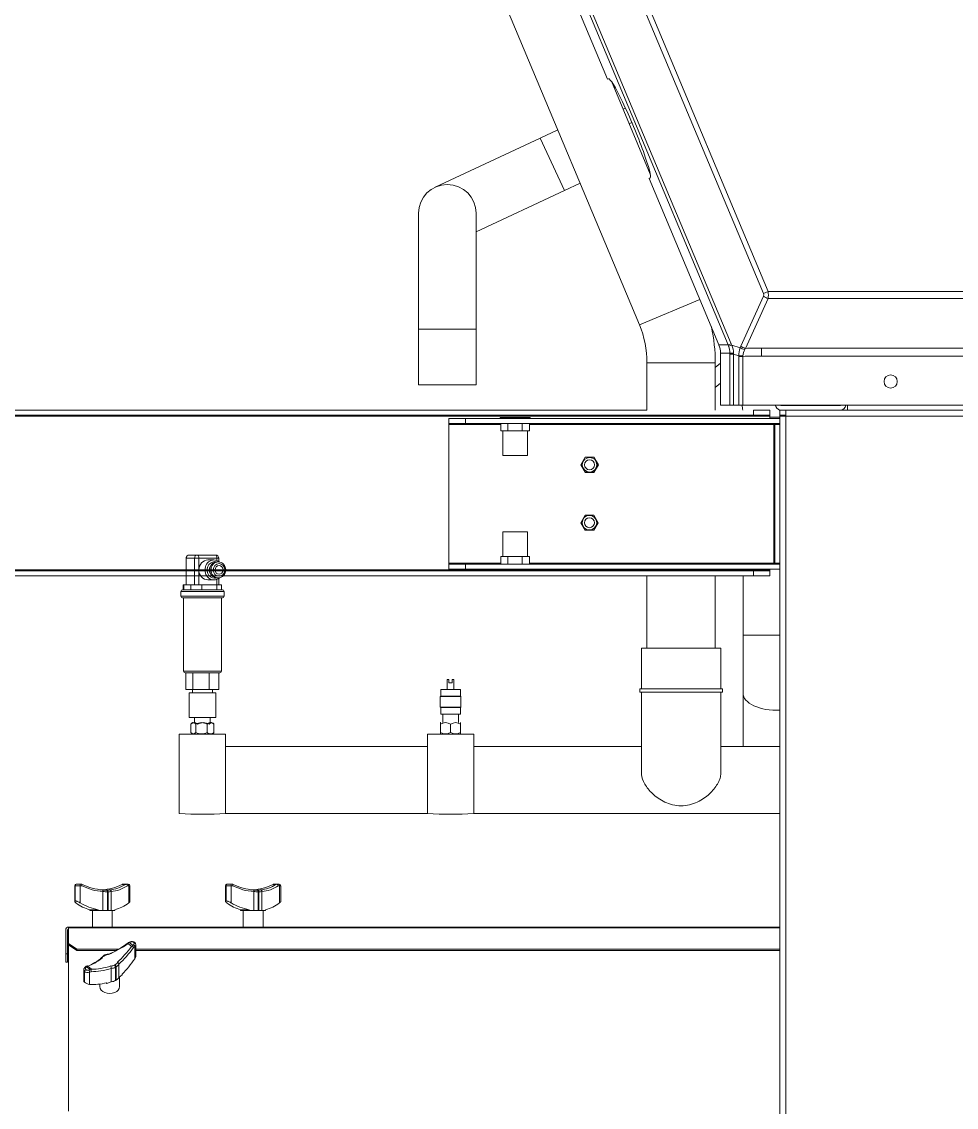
# Model space of a CAD drawing. Header units: millimetres. Extents: x 113490 to 142599, y -20467 to 115.
# Drawn here: x 131893 to 132458, y -7723 to -7068 of the extents above; entities that cross this region are included whole.
import ezdxf

# ---------------------------------------------------------------- set-up
doc = ezdxf.new("R2010")
doc.units = ezdxf.units.MM
doc.layers.add('DV1_0', color=7, linetype='Continuous')

msp = doc.modelspace()

# ---------------------------------------------------------------- linework, layer by layer
at = {"layer": 'DV1_0', "color": 7, "linetype": 'Continuous', "lineweight": 20}
for p, q in [((131894.26, -6242.4), (132321.88, -7262.15)), ((131894.26, -6247.54), (132320.05, -7262.92)), ((131929.4, -6249.35), (132341.37, -7231.81)), ((131932.16, -6248.19), (132344.14, -7230.65)), ((132206.33, -7137.97), (132221.08, -7169.6)), ((132344.14, -7230.65), (132341.37, -7231.81)), ((132632.38, -7230.65), (132344.14, -7230.65)), ((132266.35, -7250.69), (132302.9, -7235.37)), ((132341.38, -7233.5), (132327.65, -7263.58)), ((132344.15, -7234.88), (132330.42, -7264.95)), ((132632.38, -7234.88), (132344.15, -7234.88)), ((132132.81, -7253.37), (132167.71, -7253.37)), ((132320.05, -7262.92), (132314.46, -7262.92)), ((132321.88, -7262.15), (132320.05, -7262.92)), ((132327.27, -7264.58), (132322.23, -7263.09)), ((132646.06, -7264.86), (132340.27, -7264.86)), ((132340.27, -7264.86), (132340.27, -7269.74)), ((132321.02, -7267.82), (132315.44, -7267.82)), ((132321.01, -7268.49), (132321.01, -7299.18)), ((132323.31, -7268.49), (132321.01, -7268.49)), ((132323.31, -7268.49), (132323.31, -7299.18)), ((132326.47, -7269.43), (132323.31, -7268.49)), ((132328.99, -7269.77), (132326.46, -7269.77)), ((132326.46, -7269.77), (132326.46, -7299.18)), ((132328.99, -7269.77), (132328.99, -7299.18)), ((132647.53, -7269.74), (132340.27, -7269.74)), ((132270.97, -7273.65), (132312.23, -7273.65)), ((132345.26, -7305.97), (131440.26, -7305.97)), ((132182.6, -7310.87), (132151.26, -7310.87)), ((132347.66, -7310.87), (132199.92, -7310.87)), ((132345.26, -7306.61), (132351.26, -7306.61)), ((132347.66, -7310.87), (132347.66, -7394.67)), ((132354.86, -7305.97), (132621.66, -7305.97)), ((132354.86, -7305.97), (132354.86, -8175.37)), ((131992.33, -7391.79), (131992.51, -7391.79)), ((131992.51, -7391.79), (131992.51, -7407.73)), ((131997.42, -7391.79), (131992.51, -7391.79)), ((131997.42, -7391.79), (131997.42, -7407.73)), ((132000.06, -7391.79), (131997.42, -7391.79)), ((132000.06, -7391.79), (132000.06, -7398.79)), ((132011.01, -7391.79), (132000.06, -7391.79)), ((132011.01, -7391.79), (132011.01, -7393.12)), ((132012.19, -7391.79), (132011.01, -7391.79)), ((132182.6, -7394.67), (132151.26, -7394.67)), ((132347.66, -7394.67), (132199.92, -7394.67)), ((132345.26, -7398.77), (131717.26, -7398.77)), ((132000.06, -7398.79), (132000.06, -7407.73)), ((132182.26, -7398.77), (132016.29, -7398.77)), ((132345.26, -7398.77), (132200.26, -7398.77)), ((131991.09, -7407.73), (131991.09, -7410.73)), ((131995.18, -7407.73), (131995.18, -7410.73)), ((132001.79, -7407.73), (132001.79, -7410.73)), ((132010.92, -7407.73), (132010.92, -7410.73)), ((132011.01, -7404.46), (132011.01, -7407.73)), ((131989.21, -7411.73), (132015.31, -7411.73)), ((131989.21, -7414.73), (132015.31, -7414.73)), ((132329.01, -7438.28), (132351.26, -7438.28)), ((131990.82, -7459.97), (132013.7, -7459.97)), ((131925.02, -7589.57), (131925.36, -7589.57)), ((131928.4, -7589.57), (131925.36, -7589.57)), ((131928.4, -7589.57), (131928.4, -7599.94)), ((131929.37, -7589.57), (131928.4, -7589.57)), ((131944.77, -7593.21), (131944.77, -7604.57)), ((131945.24, -7604.57), (131945.24, -7593.21)), ((131955.66, -7588.8), (131953.83, -7588.8)), ((131957.67, -7589.57), (131956.92, -7589.57)), ((131957.67, -7599.94), (131957.67, -7589.57)), ((131958.43, -7589.57), (131957.67, -7589.57)), ((132016.2, -7589.57), (132016.55, -7589.57)), ((132019.58, -7589.57), (132016.55, -7589.57)), ((132019.58, -7589.57), (132019.58, -7599.94)), ((132020.55, -7589.57), (132019.58, -7589.57)), ((132035.96, -7593.21), (132035.96, -7604.57)), ((132036.43, -7604.57), (132036.43, -7593.21)), ((132046.84, -7588.8), (132045.02, -7588.8)), ((132048.86, -7589.57), (132048.11, -7589.57)), ((132048.86, -7599.94), (132048.86, -7589.57)), ((132049.62, -7589.57), (132048.86, -7589.57)), ((131921.21, -7616.17), (131921.31, -7616.17)), ((132351.26, -7615.07), (131921.31, -7615.07)), ((131959.39, -7626.29), (131957.31, -7624.45)), ((131958.83, -7623.66), (131958.2, -7623.89)), ((131958.2, -7623.89), (131960.13, -7625.6)), ((131960.13, -7625.6), (131960.59, -7625.22)), ((131961.36, -7626.38), (131960.68, -7626.95)), ((131961.36, -7633.71), (131961.36, -7626.38)), ((131932.29, -7638.57), (131931.83, -7638.95)), ((131934.22, -7640.27), (131932.29, -7638.57)), ((131933.03, -7638.2), (131935.12, -7640.04)), ((131949.75, -7638.8), (131949.75, -7646.83)), ((131950.18, -7646.59), (131950.18, -7638.55)), ((131933.6, -7640.51), (131934.22, -7640.27)), ((131934.99, -7641.5), (131934.06, -7641.84)), ((131934.06, -7641.84), (131934.06, -7649.17))]:
    msp.add_line(p, q, dxfattribs=at)
at = {"layer": 'DV1_0', "color": 7, "linetype": 'Continuous', "lineweight": 15}
for p, q in [((131894.26, -6260.87), (132247.14, -7102.39)), ((131909.3, -6399.23), (132266.35, -7250.69)), ((132247.14, -7102.39), (132247.71, -7102.13)), ((132272.92, -7159.68), (132249.42, -7103.63)), ((132257.99, -7119.84), (132256.48, -7120.47)), ((132217, -7133), (132206.33, -7137.97)), ((132260.16, -7129.25), (132261.85, -7128.54)), ((132206.33, -7137.97), (132142.89, -7167.55)), ((132221.08, -7169.6), (132230.5, -7165.21)), ((132272.26, -7162.29), (132272.82, -7162.02)), ((132272.26, -7162.29), (132314.46, -7262.92)), ((132167.71, -7194.49), (132221.08, -7169.6)), ((132132.81, -7183.37), (132132.81, -7253.37)), ((132167.71, -7253.37), (132167.71, -7183.37)), ((132132.81, -7253.37), (132132.81, -7286.97)), ((132167.71, -7286.97), (132167.71, -7253.37)), ((132315.44, -7299.18), (132315.44, -7267.82)), ((132270.97, -7273.65), (132270.97, -7302.37)), ((132312.23, -7302.37), (132312.23, -7273.65)), ((132315.44, -7273.88), (132312.23, -7276.45)), ((132132.81, -7286.97), (132167.71, -7286.97)), ((132312.23, -7288.64), (132315.44, -7286.07)), ((132270.97, -7302.37), (131450.26, -7302.37)), ((132335.26, -7305.37), (131450.26, -7305.37)), ((132315.44, -7299.18), (132321.01, -7299.18)), ((132321.01, -7299.18), (132323.31, -7299.18)), ((132323.31, -7299.18), (132326.46, -7299.18)), ((132326.46, -7299.18), (132328.99, -7299.18)), ((132647.53, -7299.18), (132328.99, -7299.18)), ((132335.26, -7305.37), (132335.26, -7302.37)), ((132335.26, -7302.37), (132345.26, -7302.37)), ((132345.26, -7305.37), (132335.26, -7305.37)), ((132345.26, -7302.37), (132345.26, -7305.37)), ((132345.26, -7305.97), (132345.26, -7305.37)), ((132348.84, -7300.16), (132348.43, -7299.18)), ((132351.26, -7302.37), (132351.26, -7305.37)), ((132351.26, -7302.37), (132354.86, -7302.37)), ((132351.26, -7305.37), (132351.26, -7305.97)), ((132351.26, -7305.37), (132354.26, -7305.37)), ((132351.26, -7305.37), (132354.86, -7305.37)), ((132387.66, -7299.37), (132352.16, -7299.37)), ((132354.86, -7305.37), (132354.26, -7305.37)), ((132354.26, -7305.37), (132354.26, -7305.97)), ((132354.86, -7305.97), (132354.86, -7302.37)), ((132354.86, -7302.37), (132621.66, -7302.37)), ((132363.21, -7299.18), (132363.21, -7299.37)), ((132368.24, -7299.18), (132368.24, -7299.37)), ((132378.29, -7299.18), (132378.29, -7299.37)), ((132383.31, -7299.18), (132383.31, -7299.37)), ((132392.26, -7299.18), (132392.26, -7302.37)), ((132151.26, -7310.27), (132151.26, -7307.27)), ((132151.26, -7307.27), (132161.26, -7307.27)), ((132151.26, -7310.87), (132151.26, -7310.27)), ((132161.26, -7310.27), (132151.26, -7310.27)), ((132151.26, -7394.67), (132151.26, -7310.87)), ((132351.26, -7307.27), (132161.26, -7307.27)), ((132161.26, -7307.27), (132161.26, -7310.27)), ((132351.26, -7310.27), (132161.26, -7310.27)), ((132182.26, -7307.27), (132182.26, -7306.77)), ((132182.26, -7306.77), (132186.76, -7306.77)), ((132182.6, -7310.27), (132182.6, -7314.77)), ((132186.76, -7307.27), (132186.76, -7306.77)), ((132186.76, -7306.77), (132195.76, -7306.77)), ((132186.93, -7310.27), (132186.93, -7314.77)), ((132195.59, -7310.27), (132195.59, -7314.77)), ((132195.76, -7307.27), (132195.76, -7306.77)), ((132195.76, -7306.77), (132200.26, -7306.77)), ((132199.92, -7310.27), (132199.92, -7314.77)), ((132200.26, -7307.27), (132200.26, -7306.77)), ((132345.26, -7307.27), (132345.26, -7305.97)), ((132347.66, -7310.27), (132347.66, -7310.87)), ((132348.26, -7310.87), (132347.66, -7310.87)), ((132348.26, -7310.87), (132348.26, -7394.67)), ((132351.26, -7310.87), (132348.26, -7310.87)), ((132351.26, -7305.97), (132354.86, -7305.97)), ((132351.26, -7305.97), (132351.26, -8175.37)), ((132182.6, -7314.77), (132184.77, -7314.77)), ((132183.76, -7314.77), (132183.76, -7329.77)), ((132184.77, -7314.77), (132186.93, -7314.77)), ((132186.93, -7314.77), (132191.26, -7314.77)), ((132191.26, -7314.77), (132195.59, -7314.77)), ((132195.59, -7314.77), (132197.76, -7314.77)), ((132197.76, -7314.77), (132199.92, -7314.77)), ((132198.76, -7329.77), (132198.76, -7314.77)), ((132183.76, -7329.77), (132198.76, -7329.77)), ((132233.61, -7330.68), (132230.96, -7335.27)), ((132231.07, -7335.27), (132233.66, -7330.77)), ((132238.91, -7330.68), (132233.61, -7330.68)), ((132233.66, -7330.77), (132238.86, -7330.77)), ((132238.86, -7330.77), (132241.46, -7335.27)), ((132241.56, -7335.27), (132238.91, -7330.68)), ((132230.96, -7335.27), (132233.61, -7339.86)), ((132233.66, -7339.77), (132231.07, -7335.27)), ((132241.46, -7335.27), (132238.86, -7339.77)), ((132238.91, -7339.86), (132241.56, -7335.27)), ((132233.61, -7339.86), (132238.91, -7339.86)), ((132238.86, -7339.77), (132233.66, -7339.77)), ((132233.55, -7365.68), (132230.9, -7370.27)), ((132230.9, -7370.27), (132233.55, -7374.86)), ((132231, -7370.27), (132233.6, -7365.77)), ((132233.6, -7374.77), (132231, -7370.27)), ((132238.85, -7365.68), (132233.55, -7365.68)), ((132233.6, -7365.77), (132238.79, -7365.77)), ((132238.79, -7365.77), (132241.39, -7370.27)), ((132241.39, -7370.27), (132238.79, -7374.77)), ((132241.5, -7370.27), (132238.85, -7365.68)), ((132238.85, -7374.86), (132241.5, -7370.27)), ((132198.76, -7375.77), (132183.76, -7375.77)), ((132183.76, -7375.77), (132183.76, -7390.77)), ((132198.76, -7390.77), (132198.76, -7375.77)), ((132233.55, -7374.86), (132238.85, -7374.86)), ((132238.79, -7374.77), (132233.6, -7374.77)), ((131994.33, -7389.79), (131999.24, -7389.79)), ((131999.24, -7389.79), (132010.19, -7389.79)), ((131992.33, -7391.79), (131992.33, -7407.73)), ((132009.22, -7392.79), (132005.54, -7392.79)), ((132011.88, -7393.96), (132011.06, -7393.96)), ((132012.19, -7393.76), (132012.19, -7391.79)), ((132151.26, -7395.27), (132151.26, -7394.67)), ((132151.26, -7398.27), (132151.26, -7395.27)), ((132151.26, -7395.27), (132161.26, -7395.27)), ((132351.26, -7395.27), (132161.26, -7395.27)), ((132161.26, -7395.27), (132161.26, -7398.27)), ((132184.76, -7390.77), (132182.6, -7390.77)), ((132182.6, -7395.27), (132182.6, -7390.77)), ((132186.93, -7390.77), (132184.76, -7390.77)), ((132186.93, -7395.27), (132186.93, -7390.77)), ((132191.26, -7390.77), (132186.93, -7390.77)), ((132195.59, -7390.77), (132191.26, -7390.77)), ((132197.76, -7390.77), (132195.59, -7390.77)), ((132195.59, -7395.27), (132195.59, -7390.77)), ((132199.92, -7390.77), (132197.76, -7390.77)), ((132199.92, -7395.27), (132199.92, -7390.77)), ((132347.66, -7394.67), (132347.66, -7395.27)), ((132348.26, -7394.67), (132347.66, -7394.67)), ((132351.26, -7394.67), (132348.26, -7394.67)), ((132345.26, -7399.37), (131717.26, -7399.37)), ((132345.26, -7402.37), (131717.26, -7402.37)), ((132011.06, -7403.63), (132011.88, -7403.63)), ((132012.19, -7407.73), (132012.19, -7403.83)), ((132335.26, -7402.37), (132014.85, -7402.37)), ((132335.26, -7399.37), (132016.26, -7399.37)), ((132161.26, -7398.27), (132151.26, -7398.27)), ((132351.26, -7398.27), (132161.26, -7398.27)), ((132182.26, -7398.27), (132182.26, -7398.77)), ((132186.76, -7398.77), (132182.26, -7398.77)), ((132186.76, -7398.27), (132186.76, -7398.77)), ((132195.76, -7398.77), (132186.76, -7398.77)), ((132195.76, -7398.27), (132195.76, -7398.77)), ((132200.26, -7398.77), (132195.76, -7398.77)), ((132200.26, -7398.27), (132200.26, -7398.77)), ((132270.97, -7402.37), (132270.97, -7445.97)), ((132312.23, -7445.97), (132312.23, -7402.37)), ((132329.01, -7402.37), (132329.01, -7438.28)), ((132335.26, -7402.37), (132335.26, -7399.37)), ((132335.26, -7399.37), (132345.26, -7399.37)), ((132345.26, -7402.37), (132335.26, -7402.37)), ((132345.26, -7398.77), (132345.26, -7398.27)), ((132345.26, -7399.37), (132345.26, -7398.77)), ((132345.26, -7399.37), (132345.26, -7402.37)), ((131991.09, -7407.73), (131990.65, -7407.73)), ((131990.65, -7407.73), (131990.65, -7410.73)), ((131991.09, -7407.73), (131995.18, -7407.73)), ((131995.18, -7407.73), (132001.79, -7407.73)), ((132001.79, -7407.73), (132010.92, -7407.73)), ((132005.54, -7404.79), (132009.22, -7404.79)), ((132010.92, -7407.73), (132013.87, -7407.73)), ((132013.87, -7410.73), (132013.87, -7407.73)), ((131989.21, -7411.73), (131989.21, -7414.73)), ((131990.21, -7410.73), (131997.42, -7410.73)), ((131990.21, -7415.73), (132014.31, -7415.73)), ((131990.82, -7415.73), (131990.82, -7459.97)), ((131997.42, -7410.73), (131998.54, -7410.73)), ((131998.54, -7410.73), (132013.3, -7410.73)), ((132013.3, -7410.73), (132013.72, -7410.73)), ((132013.7, -7459.97), (132013.7, -7415.73)), ((132014.31, -7410.73), (132013.72, -7410.73)), ((132015.31, -7414.73), (132015.31, -7411.73)), ((132329.01, -7438.28), (132329.01, -7473.28)), ((132315.6, -7445.97), (132267.6, -7445.97)), ((132267.6, -7445.97), (132267.6, -7470.65)), ((132315.6, -7470.65), (132315.6, -7445.97)), ((131991.82, -7460.97), (132012.7, -7460.97)), ((131992.31, -7460.97), (131992.31, -7470.97)), ((131996.41, -7460.97), (131996.41, -7470.97)), ((132006.35, -7460.97), (132006.35, -7470.97)), ((132012.21, -7460.97), (132012.21, -7470.97)), ((132151.26, -7464.97), (132150.26, -7464.97)), ((132150.26, -7464.97), (132150.26, -7470.97)), ((132151.26, -7464.97), (132151.26, -7466.97)), ((132151.26, -7466.97), (132153.26, -7466.97)), ((132153.26, -7466.97), (132153.26, -7464.97)), ((132153.26, -7464.97), (132154.26, -7464.97)), ((132154.26, -7470.97), (132154.26, -7464.97)), ((131996.41, -7470.97), (131992.31, -7470.97)), ((131994.26, -7472.97), (132010.26, -7472.97)), ((131994.26, -7472.97), (131994.26, -7487.97)), ((131996.26, -7470.97), (131996.26, -7472.97)), ((131996.26, -7470.97), (131996.26, -7472.97)), ((132006.35, -7470.97), (131996.41, -7470.97)), ((132012.21, -7470.97), (132006.35, -7470.97)), ((132008.26, -7472.97), (132008.26, -7470.97)), ((132008.26, -7472.97), (132008.26, -7470.97)), ((132010.26, -7487.97), (132010.26, -7472.97)), ((132146.26, -7474.97), (132146.01, -7475.22)), ((132146.01, -7475.22), (132158.51, -7475.22)), ((132146.01, -7475.22), (132146.01, -7481.72)), ((132146.26, -7470.97), (132158.26, -7470.97)), ((132146.26, -7470.97), (132146.26, -7474.97)), ((132146.26, -7474.97), (132158.26, -7474.97)), ((132158.26, -7474.97), (132158.26, -7470.97)), ((132158.51, -7475.22), (132158.26, -7474.97)), ((132158.51, -7481.72), (132158.51, -7475.22)), ((132316.6, -7470.65), (132266.6, -7470.65)), ((132266.6, -7470.65), (132266.6, -7472.65)), ((132316.6, -7472.65), (132266.6, -7472.65)), ((132267.6, -7472.65), (132267.6, -7521.58)), ((132315.6, -7521.53), (132315.6, -7472.65)), ((132316.6, -7472.65), (132316.6, -7470.65)), ((132329.01, -7473.28), (132329.01, -7505.47)), ((132146.01, -7481.72), (132158.51, -7481.72)), ((132146.01, -7481.72), (132146.26, -7481.97)), ((132146.26, -7481.97), (132158.26, -7481.97)), ((132146.26, -7481.97), (132146.26, -7485.97)), ((132158.26, -7481.97), (132158.51, -7481.72)), ((132158.26, -7485.97), (132158.26, -7481.97)), ((131994.26, -7487.97), (132010.26, -7487.97)), ((131997.5, -7487.97), (131997.5, -7490.97)), ((132007.02, -7490.97), (132007.02, -7487.97)), ((132146.26, -7485.97), (132158.26, -7485.97)), ((132147.5, -7485.97), (132147.5, -7490.97)), ((132157.02, -7490.97), (132157.02, -7485.97)), ((131995.3, -7491.97), (131995.3, -7496.97)), ((131996.26, -7490.97), (131995.62, -7491.61)), ((131998.16, -7491.97), (131998.16, -7496.97)), ((132005.13, -7491.97), (132005.13, -7496.97)), ((132009.22, -7491.97), (132009.22, -7496.97)), ((132146.26, -7490.97), (132146.2, -7491.03)), ((132146.2, -7491.97), (132146.2, -7491.03)), ((132146.2, -7491.97), (132146.2, -7496.97)), ((132152.26, -7491.97), (132152.26, -7496.97)), ((132158.32, -7491.97), (132158.32, -7491.03)), ((132158.32, -7491.97), (132158.32, -7496.97)), ((131988.26, -7497.97), (132016.26, -7497.97)), ((131988.26, -7497.97), (131988.26, -7545.98)), ((132008.26, -7497.97), (132008.9, -7497.33)), ((132016.26, -7545.97), (132016.26, -7497.97)), ((132138.26, -7497.97), (132166.26, -7497.97)), ((132138.26, -7497.97), (132138.26, -7545.98)), ((132146.2, -7496.97), (132146.2, -7497.91)), ((132158.26, -7497.97), (132158.32, -7497.91)), ((132158.32, -7496.97), (132158.32, -7497.91)), ((132166.26, -7545.97), (132166.26, -7497.97)), ((132138.26, -7505.47), (132016.26, -7505.47)), ((132267.6, -7505.47), (132166.26, -7505.47)), ((132351.26, -7505.47), (132315.6, -7505.47)), ((132138.44, -7545.97), (132016.24, -7545.97)), ((132351.26, -7545.97), (132166.24, -7545.97)), ((131925.02, -7589.57), (131925.02, -7598.97)), ((131925.36, -7598.69), (131925.36, -7589.57)), ((131926.22, -7588.57), (131926.02, -7588.57)), ((131926.22, -7588.57), (131928.02, -7588.57)), ((131928.02, -7588.57), (131928.67, -7588.57)), ((131942.09, -7593.13), (131942.09, -7593.11)), ((131942.09, -7593.13), (131942.09, -7604.57)), ((131947.06, -7593.11), (131947.06, -7593.13)), ((131947.06, -7593.13), (131947.06, -7604.57)), ((131954.77, -7588.57), (131956.47, -7588.57)), ((131956.47, -7588.57), (131956.98, -7588.57)), ((131956.98, -7588.57), (131957.43, -7588.57)), ((131958.43, -7598.97), (131958.43, -7589.57)), ((132016.2, -7589.57), (132016.2, -7598.97)), ((132016.55, -7598.69), (132016.55, -7589.57)), ((132017.41, -7588.57), (132017.2, -7588.57)), ((132017.41, -7588.57), (132019.21, -7588.57)), ((132019.21, -7588.57), (132019.86, -7588.57)), ((132033.28, -7593.13), (132033.28, -7593.11)), ((132033.28, -7593.13), (132033.28, -7604.57)), ((132038.25, -7593.11), (132038.25, -7593.13)), ((132038.25, -7593.13), (132038.25, -7604.57)), ((132045.96, -7588.57), (132047.65, -7588.57)), ((132047.65, -7588.57), (132048.16, -7588.57)), ((132048.16, -7588.57), (132048.62, -7588.57)), ((132049.62, -7598.97), (132049.62, -7589.57)), ((131934.17, -7604.57), (131934.17, -7604.06)), ((131934.17, -7604.06), (131939.23, -7604.06)), ((131934.17, -7604.57), (131936.7, -7604.57)), ((131935.72, -7604.57), (131935.72, -7614.57)), ((131936.7, -7604.57), (131939.23, -7604.57)), ((131939.23, -7604.06), (131939.23, -7604.57)), ((131939.23, -7604.57), (131942.09, -7604.57)), ((131944.77, -7604.57), (131942.09, -7604.57)), ((131945.01, -7604.57), (131944.77, -7604.57)), ((131945.24, -7604.57), (131945.01, -7604.57)), ((131947.06, -7604.57), (131945.24, -7604.57)), ((131947.06, -7604.57), (131949.28, -7604.57)), ((131947.72, -7614.57), (131947.72, -7604.57)), ((131949.28, -7604.06), (131949.28, -7604.57)), ((132025.36, -7604.57), (132025.36, -7604.06)), ((132025.36, -7604.06), (132030.42, -7604.06)), ((132025.36, -7604.57), (132027.89, -7604.57)), ((132026.91, -7604.57), (132026.91, -7614.57)), ((132027.89, -7604.57), (132030.42, -7604.57)), ((132030.42, -7604.06), (132030.42, -7604.57)), ((132030.42, -7604.57), (132033.28, -7604.57)), ((132035.96, -7604.57), (132033.28, -7604.57)), ((132036.19, -7604.57), (132035.96, -7604.57)), ((132036.43, -7604.57), (132036.19, -7604.57)), ((132038.25, -7604.57), (132036.43, -7604.57)), ((132038.25, -7604.57), (132040.46, -7604.57)), ((132038.91, -7614.57), (132038.91, -7604.57)), ((132040.46, -7604.06), (132040.46, -7604.57)), ((131919.61, -7630.67), (131919.61, -7616.27)), ((131920.71, -7630.67), (131920.71, -7616.27)), ((131921.21, -7616.17), (131921.21, -7615.67)), ((131921.21, -7615.67), (131921.31, -7615.67)), ((131921.21, -7725.82), (131921.21, -7616.17)), ((131921.31, -7614.57), (132351.26, -7614.57)), ((131921.31, -7615.07), (131921.31, -7614.57)), ((131921.31, -7615.07), (131921.31, -7624.4)), ((131921.31, -7624.4), (131926.31, -7627.93)), ((131921.31, -7625.18), (131921.31, -7624.4)), ((131926.31, -7628.71), (131921.31, -7625.18)), ((131958.48, -7623.43), (131957.42, -7623.82)), ((131961.95, -7631.95), (131961.95, -7625.24)), ((131919.61, -7630.67), (131920.71, -7630.67)), ((131919.61, -7635.67), (131919.61, -7630.67)), ((131920.71, -7630.67), (131920.71, -7635.67)), ((131926.31, -7627.93), (131951.57, -7627.93)), ((131926.31, -7627.93), (131926.31, -7628.71)), ((131926.31, -7628.71), (131950.19, -7628.71)), ((131942.81, -7631.61), (131942.38, -7631.85)), ((131961.95, -7627.93), (132351.26, -7627.93)), ((131961.95, -7628.71), (132351.26, -7628.71)), ((131920.71, -7635.67), (131919.61, -7635.67)), ((131931.65, -7638.51), (131931.19, -7638.89)), ((131947.16, -7639.5), (131947.16, -7639.48)), ((131947.16, -7639.5), (131947.16, -7647.59)), ((131951.79, -7636.86), (131951.79, -7636.88)), ((131951.79, -7636.88), (131951.79, -7644.96)), ((131930.47, -7640.34), (131930.47, -7647.05)), ((131930.95, -7647.83), (131930.95, -7641.38)), ((131951.79, -7644.96), (131953.79, -7643.3)), ((131952.21, -7650.47), (131952.21, -7644.61)), ((131953.79, -7642.93), (131953.79, -7643.3)), ((131940.21, -7649), (131940.21, -7650.47)), ((131944.09, -7648.31), (131944.42, -7648.6)), ((131944.42, -7648.6), (131947.16, -7647.59)), ((131944.42, -7648.24), (131944.42, -7648.6)), ((131949.96, -7646.71), (131949.75, -7646.83)), ((131950.18, -7646.59), (131949.96, -7646.71))]:
    msp.add_line(p, q, dxfattribs=at)
for centre, radius in [((132418.26, -7284.99), 4), ((132236.26, -7335.27), 4.4), ((132236.26, -7335.27), 3), ((132236.2, -7370.27), 4.4), ((132236.2, -7370.27), 3)]:
    msp.add_circle(centre, radius, dxfattribs=at)
for centre, radius, start, end in [((132150.26, -7183.37), 17.45, 0, 180), ((132211.6, -7273.65), 59.37, 0, 22.75), ((132211.6, -7273.65), 100.63, 0, 12.44326), ((132302.66, -7267.85), 12.78, 0.09976, 22.65793), ((132279.63, -7306.61), 49.37, 4.92809, 8.65705), ((132352.16, -7298.77), 3.6, 202.75, 270), ((132352.16, -7298.77), 0.6, 223.10294, 270), ((132354.86, -7305.97), 0.6, 90, 94.67948), ((132387.66, -7298.77), 3.6, 270, 353.46067), ((132387.66, -7298.77), 0.6, 270, 316.89706), ((131994.33, -7391.79), 2, 90, 180), ((132010.19, -7391.79), 2, 0, 90), ((131990.21, -7411.73), 1, 90, 180), ((131990.21, -7414.73), 1, 180, 270), ((132014.31, -7411.73), 1, 0, 90), ((132014.31, -7414.73), 1, 270, 0), ((131991.82, -7459.97), 1, 180, 270), ((132012.7, -7459.97), 1, 270, 0), ((132001.64, -7498.05), 7, 60.19258, 119.80742), ((132002.88, -7498.05), 7, 60.19258, 119.80742), ((132149.23, -7496.47), 5.43, 56.05197, 123.94803), ((132149.23, -7496.47), 5.43, 56.05197, 123.94803), ((132155.29, -7496.47), 5.43, 56.05197, 123.94803), ((132155.29, -7496.47), 5.43, 56.05197, 123.94803), ((132001.64, -7490.89), 7, 240.19258, 299.80742), ((132149.23, -7492.47), 5.43, 236.05197, 303.94803), ((132149.23, -7492.47), 5.43, 236.05197, 303.94803), ((132155.29, -7492.47), 5.43, 236.05197, 303.94803), ((132155.29, -7492.47), 5.43, 236.05197, 303.94803), ((132002.26, -7294.37), 251.99, 266.81517, 273.18483), ((132152.26, -7294.37), 251.99, 266.81517, 273.18483), ((131926.02, -7589.57), 1, 90, 180), ((131928.68, -7592.7), 4.13, 81.36531, 90.03412), ((131944.99, -7540.77), 51.45, 266.6189, 269.15355), ((131944.46, -7566.16), 26.05, 269.50235, 270.49765), ((131954.46, -7589.54), 0.972, 108.82965, 130.659), ((131954.77, -7592.7), 4.13, 89.96588, 98.63469), ((131956.84, -7591.7), 3.13, 100.29874, 112.238), ((131956.47, -7588.97), 0.402, 90.68998, 117.95158), ((131955.66, -7589.72), 1.27, 6.93209, 60.60613), ((131957.43, -7589.57), 1, 0, 90), ((132017.2, -7589.57), 1, 90, 180), ((132019.86, -7592.7), 4.13, 81.36531, 90.03412), ((132036.18, -7540.77), 51.45, 266.6189, 269.15355), ((132035.65, -7566.16), 26.05, 269.50235, 270.49765), ((132045.65, -7589.54), 0.972, 108.82965, 130.659), ((132045.96, -7592.7), 4.13, 89.96588, 98.63469), ((132048.03, -7591.7), 3.13, 100.29874, 112.238), ((132047.66, -7588.97), 0.402, 90.68998, 117.95158), ((132046.85, -7589.72), 1.27, 6.93209, 60.60613), ((132048.62, -7589.57), 1, 0, 90), ((131921.31, -7616.27), 1.7, 90, 180), ((131921.31, -7616.27), 0.6, 99.59407, 180), ((131961.33, -7626.12), 4.35, 149.59165, 157.43423), ((131958.1, -7629.47), 5.58, 88.99412, 95.44786), ((131959.52, -7626.15), 2.92, 50.86088, 110.82254), ((131961.89, -7632.18), 6.4, 107.07826, 112.94627), ((131978.45, -7630.74), 19.02, 164.33434, 165.79279), ((131958.93, -7627.58), 1.86, 19.97194, 54.51894), ((131960.27, -7625.13), 1.65, 356.76081, 49.15916), ((131943.98, -7635.56), 3.81, 117.12667, 151.41794), ((131945.83, -7636.92), 6.11, 94.90068, 122.48472), ((131933.29, -7640.49), 2.58, 110.73622, 129.65501), ((131943.55, -7639.35), 3.61, 357.91133, 20.87457), ((131932.41, -7641.58), 1.47, 116.18713, 172.13307), ((131934.12, -7646.52), 6.24, 83.29018, 89.05966), ((131937.8, -7642.9), 3.92, 133.18792, 138.77265), ((131933.11, -7641.12), 1.92, 348.57811, 24.69174), ((131934.76, -7643.26), 5.95, 230.15569, 263.25471)]:
    msp.add_arc(centre, radius, start, end, dxfattribs=at)
at = {"layer": 'DV1_0', "color": 7, "linetype": 'Continuous', "lineweight": 20}
for centre, radius, start, end in [((132331.97, -7232.78), 12.35, 350.21661, 9.91881), ((132309.16, -7267.5), 11.82, 19.12744, 22.80897), ((132308.34, -7267.77), 12.68, 359.77696, 19.07771), ((132309.55, -7268.38), 13.75, 1.95379, 22.64872), ((132340.75, -7269.29), 14.29, 160.72255, 180.53416), ((132339.11, -7270.06), 10.12, 153.8225, 177.02686), ((132334.18, -7267.68), 4.65, 144.09723, 153.37596), ((132333.24, -7269.78), 4.24, 176.65829, 179.85873), ((132340.27, -9208.97), 1939.23, 90, 90.33327), ((131945.63, -7515.89), 77.32, 267.37461, 269.36203), ((131944.8, -7581.2), 11.01, 269.39831, 277.10398), ((131945.01, -7566.46), 26.75, 269.50235, 270.49765), ((131945.33, -7573.67), 19.54, 269.72502, 275.0745), ((132036.82, -7515.89), 77.32, 267.37461, 269.36203), ((132035.99, -7581.2), 11.01, 269.39831, 277.10398), ((132036.19, -7566.46), 26.75, 269.50235, 270.49765), ((132036.52, -7573.67), 19.54, 269.72502, 275.0745), ((131944.13, -7634.53), 2.8, 116.51884, 155.19632), ((131945.86, -7636.42), 5.31, 93.88239, 118.88543), ((131947, -7633.53), 4.54, 269.04588, 297.96239), ((131946.95, -7633.6), 5.91, 272.0304, 298.28922), ((131948.22, -7634.81), 2.82, 298.11166, 338.47675), ((131948.4, -7635.23), 3.77, 298.22168, 334.13828)]:
    msp.add_arc(centre, radius, start, end, dxfattribs=at)
at = {"layer": 'DV1_0', "color": 7, "linetype": 'Continuous', "lineweight": 15}
for centre, major_axis, ratio, start_param, end_param in [((132260.26, -7132.07), (12.55, -29.95), 0.08742, 0.003461, 3.145054), ((132005.54, -7398.79), (0, -6), 0.912378, 3.141593, 4.712389), ((132009.22, -7398.79), (0, 6), 0.912378, 0, 3.788975), ((132009.63, -7398.79), (0, -3.5), 0.912378, 4.05229, 5.372488), ((132011.06, -7398.79), (0, -4.84), 0.912378, 3.141593, 6.283185), ((132009.22, -7398.79), (0, 6), 0.912378, 5.635803, 6.283185), ((132005.54, -7398.79), (0, 6), 0.912378, 1.570796, 3.141593), ((131944.71, -7555.04), (0, -38.17), 0.943484, 5.842922, 6.210405), ((131944.33, -7555.04), (0, -37.17), 0.946345, 5.851461, 6.215574), ((131939.11, -7555.04), (0, -37.17), 0.946345, 0.067611, 0.431724), ((132035.9, -7555.04), (0, -38.17), 0.943484, 5.842922, 6.210405), ((132035.52, -7555.04), (0, -37.17), 0.946345, 5.851461, 6.215574), ((132030.3, -7555.04), (0, -37.17), 0.946345, 0.067611, 0.431724), ((131938.56, -7569.26), (0, -35.31), 0.730854, 5.765089, 6.11244), ((131944.89, -7569.26), (0, -35.31), 0.943484, 5.765186, 6.11244), ((131944.89, -7569.26), (0, -35.31), 0.730854, 0.170745, 0.518096), ((132029.74, -7569.26), (0, -35.31), 0.730854, 5.765089, 6.11244), ((132036.08, -7569.26), (0, -35.31), 0.943484, 5.765186, 6.11244), ((132036.08, -7569.26), (0, -35.31), 0.730854, 0.170745, 0.518096), ((131942.76, -7605.11), (-31.45, -22.66), 0.618524, 1.224359, 1.591842), ((131943.23, -7605.74), (30.79, 21.88), 0.619673, 4.365256, 4.729369), ((131958.83, -7624.37), (0.348, -0.938), 0.328624, 2.295512, 3.140959), ((131943.23, -7605.74), (-19.56, -32.15), 0.452258, 0.499764, 0.863877), ((131942.87, -7632.73), (0.488, -0.873), 0.447182, 3.130449, 3.806553), ((131943.3, -7632.48), (0.497, -0.868), 0.436899, 2.231347, 3.129935), ((131942.46, -7605.28), (-20.21, -32.92), 0.45506, 0.501147, 0.860092), ((131932.7, -7639.03), (0.321, -0.947), 0.782703, 2.316413, 3.142082), ((131949.83, -7621.62), (-18.69, -30.45), 0.45506, 1.103617, 1.450968), ((131947.05, -7643.83), (5, 0), 0.707107, 5.387721, 5.955648), ((131949.83, -7621.62), (-29.09, -20.96), 0.618524, 0.63358, 0.980834), ((131946.21, -7650.47), (-6, 0), 0.707107, 0, 3.141593), ((131946.62, -7644.07), (5, 0), 0.707107, 4.819794, 5.387721)]:
    msp.add_ellipse(centre, major_axis=major_axis, ratio=ratio, start_param=start_param, end_param=end_param, dxfattribs=at)
at = {"layer": 'DV1_0', "color": 7, "linetype": 'Continuous', "lineweight": 20}
for centre, major_axis, ratio, start_param, end_param in [((132333.09, -7231.72), (-8.45, 1.25), 0.475082, 3.004965, 3.420895), ((132344.15, -7232.34), (5.46, -2.49), 0.390519, 4.36635, 4.888796), ((132324.08, -7262.31), (-3.78, -1.31), 0.036385, 0.089348, 1.048346), ((132310.94, -7266.74), (-5.3, 12.63), 0.866025, 4.639561, 4.712406), ((132335.12, -7268.36), (-3.61, 8.61), 0.866025, 0.67314, 0.796559), ((132330.03, -7263.42), (5.72, -1.8), 0.349046, 4.320395, 4.820402), ((132330.42, -7262.42), (5.46, -2.49), 0.39052, 4.366351, 4.888796), ((132340.27, -7688.22), (-467.13, 0), 0.906308, 4.71239, 4.733494), ((132323.52, -7268.49), (0, 26.53), 0.094445, 1.545688, 1.57082), ((132325, -7267.82), (-4, 0.01), 0.025012, 0.094616, 1.128835), ((132326.8, -7267.99), (-0.75, 22.44), 0.156257, 1.562014, 1.587877), ((132333.7, -7269.77), (0, 7.99), 0.906308, 1.527453, 1.57086), ((132329, -7269.43), (6, -0.24), 0.018332, 4.276417, 4.713176), ((131994.33, -7391.79), (0, 2), 0.912378, 0, 1.570796), ((131999.24, -7391.79), (0, -2), 0.912378, 3.141593, 4.712389), ((131999.24, -7391.79), (0, -2), 0.409348, 1.570796, 3.141593), ((132010.19, -7391.79), (0, -2), 0.409348, 1.570796, 3.141593), ((132009.63, -7398.79), (0, -5), 0.912378, 2.879612, 6.283185), ((132009.63, -7398.79), (0, -5), 0.912378, 0, 0.261981), ((132349.64, -7473.28), (-20.63, 0), 0.5, 0, 1.649452), ((131928.02, -7589.57), (0, -1), 0.377156, 1.570796, 3.141593), ((131944.23, -7593.21), (-0.009, -1), 0.54693, 1.575547, 3.146343), ((131944.69, -7593.21), (0.009, -1), 0.54693, 1.566046, 3.136842), ((131944.33, -7555.04), (0, -37.17), 0.727994, 0.067611, 0.431724), ((131945.03, -7555.04), (0, -38.17), 0.730854, 0.07278, 0.440263), ((131956.98, -7589.57), (0, -1), 0.696635, 1.570796, 3.141593), ((132019.21, -7589.57), (0, -1), 0.377156, 1.570796, 3.141593), ((132035.41, -7593.21), (-0.009, -1), 0.54693, 1.575547, 3.146343), ((132035.88, -7593.21), (0.009, -1), 0.54693, 1.566046, 3.136842), ((132035.52, -7555.04), (0, -37.17), 0.727994, 0.067611, 0.431724), ((132036.22, -7555.04), (0, -38.17), 0.730854, 0.07278, 0.440263), ((132048.16, -7589.57), (0, -1), 0.696635, 1.570796, 3.141593), ((131949.2, -7611.01), (-19.56, -32.15), 0.452258, 0.999099, 1.363212), ((131959.52, -7624.6), (1.5, 0), 0.707107, 0.675386, 2.054142), ((131959.45, -7624.53), (-1.5, 0), 0.707107, 2.438115, 3.735434), ((131960.59, -7625.92), (0.64, -0.768), 0.539237, 0.574175, 2.144971), ((131959.45, -7625.24), (-2.5, 0), 0.707107, 2.438115, 3.146199), ((131942.87, -7632.73), (0.488, -0.873), 0.447182, 2.235757, 3.130449), ((131943.09, -7605.62), (-24.6, -27.86), 0.551896, 1.004813, 1.019356), ((131949.96, -7611.47), (-20.21, -32.92), 0.45506, 1.005652, 1.373135), ((131931.83, -7639.66), (0.64, -0.768), 0.539237, 2.144971, 3.142409), ((131932.97, -7639.64), (1.5, 0), 0.707107, 2.438115, 3.767946), ((131932.29, -7639.27), (0.64, -0.768), 0.539237, 2.144971, 3.141593), ((131932.29, -7640.33), (1.45, 2.05), 0.495856, 0.526028, 0.957753), ((131949.66, -7611.64), (-31.45, -22.66), 0.618524, 0.711316, 1.078798), ((131949.2, -7611.01), (-30.79, -21.88), 0.619673, 0.724327, 1.08844), ((131949.34, -7611.13), (-24.6, -27.86), 0.551896, 1.004813, 1.019356), ((131949.12, -7638.24), (0.488, -0.873), 0.447182, 0.664961, 2.235757), ((131949.55, -7638), (0.497, -0.868), 0.436899, 0.660551, 2.231347), ((131949.96, -7611.69), (-25.26, -28.61), 0.551896, 1.004813, 1.019356), ((131932.97, -7640.34), (2.5, 0), 0.707107, 3.146199, 3.768), ((131932.9, -7640.27), (2.5, 0), 0.707107, 3.816925, 5.195735), ((131932.9, -7639.57), (-1.5, 0), 0.707107, 0.707898, 2.054142), ((131933.6, -7641.21), (0.348, -0.938), 0.328624, 0.724715, 2.295512)]:
    msp.add_ellipse(centre, major_axis=major_axis, ratio=ratio, start_param=start_param, end_param=end_param, dxfattribs=at)
at = {"layer": 'DV1_0', "color": 7, "linetype": 'Continuous', "lineweight": 15}
for centre, major_axis in [((132011.88, -7398.79), (0, -4.84)), ((132012.29, -7398.79), (0, -2.66))]:
    msp.add_ellipse(centre, major_axis=major_axis, ratio=0.912378, dxfattribs=at)
at = {"layer": 'DV1_0', "color": 7, "linetype": 'Continuous', "lineweight": 20}
msp.add_ellipse((132012.29, -7398.79), major_axis=(0, -3.84), ratio=0.912378, dxfattribs=at)
at = {"layer": 'DV1_0', "color": 7, "linetype": 'Continuous', "lineweight": 15}
for points, knots in [([(131999.39, -7491.97), (131999.07, -7491.7), (131998.75, -7491.46), (131998.24, -7491.21), (131998.07, -7491.15), (131997.71, -7491.06), (131997.53, -7491.03), (131997, -7491.03), (131996.64, -7491.12), (131995.95, -7491.46), (131995.62, -7491.69), (131995.3, -7491.97)], [0, 0, 0, 0, 0.25, 0.25, 0.375, 0.375, 0.5, 0.5, 0.75, 0.75, 1, 1, 1, 1]), ([(131995.3, -7491.97), (131995.41, -7491.83), (131995.52, -7491.71), (131995.75, -7491.48), (131995.87, -7491.38), (131996.11, -7491.21), (131996.23, -7491.14), (131996.48, -7491.06), (131996.6, -7491.03), (131996.98, -7491.03), (131997.23, -7491.13), (131997.59, -7491.38), (131997.71, -7491.48), (131997.94, -7491.71), (131998.05, -7491.83), (131998.16, -7491.97)], [0, 0, 0, 0, 0.125, 0.125, 0.25, 0.25, 0.375, 0.375, 0.5, 0.5, 0.75, 0.75, 0.875, 0.875, 1, 1, 1, 1]), ([(132005.13, -7491.97), (132005.45, -7491.7), (132005.77, -7491.46), (132006.28, -7491.21), (132006.45, -7491.15), (132006.81, -7491.06), (132006.99, -7491.03), (132007.53, -7491.03), (132007.88, -7491.12), (132008.57, -7491.46), (132008.9, -7491.69), (132009.22, -7491.97)], [0, 0, 0, 0, 0.25, 0.25, 0.375, 0.375, 0.5, 0.5, 0.75, 0.75, 1, 1, 1, 1]), ([(132009.22, -7491.97), (132009.11, -7491.83), (132009, -7491.71), (132008.77, -7491.48), (132008.65, -7491.38), (132008.29, -7491.13), (132008.04, -7491.03), (132007.67, -7491.03), (132007.54, -7491.06), (132007.29, -7491.14), (132007.17, -7491.21), (132006.93, -7491.38), (132006.82, -7491.48), (132006.58, -7491.71), (132006.47, -7491.83), (132006.36, -7491.97)], [0, 0, 0, 0, 0.125, 0.125, 0.25, 0.25, 0.5, 0.5, 0.625, 0.625, 0.75, 0.75, 0.875, 0.875, 1, 1, 1, 1]), ([(131995.3, -7496.97), (131995.41, -7497.11), (131995.52, -7497.23), (131995.75, -7497.46), (131995.87, -7497.56), (131996.11, -7497.73), (131996.23, -7497.79), (131996.48, -7497.88), (131996.6, -7497.91), (131996.98, -7497.91), (131997.23, -7497.81), (131997.59, -7497.56), (131997.71, -7497.46), (131997.94, -7497.23), (131998.05, -7497.1), (131998.16, -7496.97)], [0, 0, 0, 0, 0.125, 0.125, 0.25, 0.25, 0.375, 0.375, 0.5, 0.5, 0.75, 0.75, 0.875, 0.875, 1, 1, 1, 1]), ([(132005.13, -7496.97), (132005.45, -7497.24), (132005.77, -7497.48), (132006.28, -7497.72), (132006.45, -7497.79), (132006.81, -7497.88), (132006.99, -7497.91), (132007.53, -7497.91), (132007.88, -7497.82), (132008.57, -7497.48), (132008.9, -7497.24), (132009.22, -7496.97)], [0, 0, 0, 0, 0.25, 0.25, 0.375, 0.375, 0.5, 0.5, 0.75, 0.75, 1, 1, 1, 1]), ([(132009.22, -7496.97), (132009.11, -7497.1), (132009, -7497.23), (132008.83, -7497.4), (132008.78, -7497.45), (132008.72, -7497.5)], [0, 0, 0, 0, 0.125, 0.125, 0.1835129, 0.1835129, 0.1835129, 0.1835129]), ([(132267.6, -7521.5), (132267.6, -7521.78), (132267.61, -7522.07), (132267.81, -7524.19), (132268.52, -7526.18), (132270.8, -7530.13), (132272.41, -7532.16), (132275.41, -7534.97), (132276.51, -7535.88), (132278.97, -7537.58), (132280.33, -7538.38), (132283.23, -7539.73), (132284.82, -7540.3), (132288.12, -7541.08), (132289.85, -7541.3), (132291.6, -7541.3)], [0.7401769, 0.7401769, 0.7401769, 0.7401769, 0.75, 0.75, 0.8125, 0.8125, 0.875, 0.875, 0.90625, 0.90625, 0.9375, 0.9375, 0.96875, 0.96875, 1, 1, 1, 1]), ([(132291.6, -7541.3), (132293.35, -7541.3), (132295.05, -7541.09), (132298.34, -7540.31), (132299.92, -7539.75), (132302.83, -7538.4), (132304.19, -7537.6), (132306.64, -7535.91), (132307.75, -7535.01), (132309.77, -7533.12), (132310.68, -7532.14), (132312.27, -7530.17), (132312.95, -7529.17), (132314.1, -7527.18), (132314.57, -7526.19), (132315.25, -7524.26), (132315.46, -7523.32), (132315.58, -7522.09), (132315.6, -7521.78), (132315.6, -7521.48)], [0, 0, 0, 0, 0.03125, 0.03125, 0.0625, 0.0625, 0.09375, 0.09375, 0.125, 0.125, 0.15625, 0.15625, 0.1875, 0.1875, 0.21875, 0.21875, 0.25, 0.25, 0.2605517, 0.2605517, 0.2605517, 0.2605517]), ([(131925.36, -7589.57), (131925.36, -7589.31), (131925.45, -7589.05), (131925.77, -7588.68), (131926, -7588.57), (131926.22, -7588.57)], [0, 0, 0, 0, 0.5, 0.5, 1, 1, 1, 1]), ([(131929.3, -7588.62), (131929.36, -7588.68), (131929.4, -7588.81), (131929.42, -7589.07), (131929.42, -7589.16), (131929.4, -7589.36), (131929.39, -7589.47), (131929.37, -7589.57)], [0, 0, 0, 0, 0.5, 0.5, 0.75, 0.75, 1, 1, 1, 1]), ([(131942.09, -7593.11), (131942.1, -7592.97), (131942.1, -7592.84), (131942.1, -7592.6), (131942.09, -7592.49), (131942.06, -7592.31), (131942.05, -7592.24), (131942.01, -7592.14), (131941.98, -7592.12), (131941.96, -7592.12)], [0, 0, 0, 0, 0.25, 0.25, 0.5, 0.5, 0.75, 0.75, 1, 1, 1, 1]), ([(131946.16, -7592.12), (131946.27, -7592.12), (131946.39, -7592.14), (131946.59, -7592.24), (131946.69, -7592.31), (131946.86, -7592.49), (131946.93, -7592.6), (131947.03, -7592.84), (131947.05, -7592.97), (131947.06, -7593.11)], [0, 0, 0, 0, 0.25, 0.25, 0.5, 0.5, 0.75, 0.75, 1, 1, 1, 1]), ([(132016.55, -7589.57), (132016.55, -7589.31), (132016.64, -7589.05), (132016.96, -7588.68), (132017.18, -7588.57), (132017.41, -7588.57)], [0, 0, 0, 0, 0.5, 0.5, 1, 1, 1, 1]), ([(132020.48, -7588.62), (132020.55, -7588.68), (132020.59, -7588.81), (132020.61, -7589.07), (132020.61, -7589.16), (132020.59, -7589.36), (132020.57, -7589.47), (132020.55, -7589.57)], [0, 0, 0, 0, 0.5, 0.5, 0.75, 0.75, 1, 1, 1, 1]), ([(132033.28, -7593.11), (132033.29, -7592.97), (132033.29, -7592.84), (132033.28, -7592.6), (132033.28, -7592.49), (132033.25, -7592.31), (132033.23, -7592.24), (132033.19, -7592.14), (132033.17, -7592.12), (132033.15, -7592.12)], [0, 0, 0, 0, 0.25, 0.25, 0.5, 0.5, 0.75, 0.75, 1, 1, 1, 1]), ([(132037.35, -7592.12), (132037.46, -7592.12), (132037.57, -7592.14), (132037.78, -7592.24), (132037.88, -7592.31), (132038.05, -7592.49), (132038.11, -7592.6), (132038.21, -7592.84), (132038.24, -7592.97), (132038.25, -7593.11)], [0, 0, 0, 0, 0.25, 0.25, 0.5, 0.5, 0.75, 0.75, 1, 1, 1, 1]), ([(131925.36, -7598.69), (131925.28, -7598.7), (131925.22, -7598.71), (131925.12, -7598.75), (131925.08, -7598.79), (131925.03, -7598.86), (131925.02, -7598.9), (131925.02, -7599), (131925.03, -7599.06), (131925.1, -7599.23), (131925.18, -7599.37), (131925.37, -7599.57), (131925.44, -7599.64), (131925.6, -7599.79), (131925.68, -7599.86), (131925.78, -7599.94)], [0, 0, 0, 0, 0.125, 0.125, 0.25, 0.25, 0.375, 0.375, 0.5, 0.5, 0.75, 0.75, 0.875, 0.875, 1, 1, 1, 1]), ([(131928.4, -7599.94), (131928.27, -7599.86), (131928.14, -7599.79), (131927.88, -7599.64), (131927.74, -7599.56), (131927.34, -7599.35), (131927.05, -7599.21), (131926.65, -7599.04), (131926.51, -7598.98), (131926.25, -7598.88), (131926.12, -7598.84), (131925.75, -7598.73), (131925.53, -7598.69), (131925.36, -7598.69)], [0, 0, 0, 0, 0.125, 0.125, 0.25, 0.25, 0.5, 0.5, 0.625, 0.625, 0.75, 0.75, 1, 1, 1, 1]), ([(131957.67, -7599.94), (131957.86, -7599.79), (131958.02, -7599.64), (131958.2, -7599.44), (131958.26, -7599.37), (131958.34, -7599.24), (131958.38, -7599.17), (131958.42, -7599.06), (131958.43, -7599.01), (131958.43, -7598.96)], [0, 0, 0, 0, 0.25, 0.25, 0.375, 0.375, 0.5, 0.5, 0.6222086, 0.6222086, 0.6222086, 0.6222086]), ([(132016.55, -7598.69), (132016.47, -7598.7), (132016.41, -7598.71), (132016.31, -7598.75), (132016.27, -7598.79), (132016.22, -7598.86), (132016.21, -7598.9), (132016.2, -7599), (132016.22, -7599.06), (132016.28, -7599.23), (132016.37, -7599.37), (132016.56, -7599.57), (132016.63, -7599.64), (132016.78, -7599.79), (132016.87, -7599.86), (132016.96, -7599.94)], [0, 0, 0, 0, 0.125, 0.125, 0.25, 0.25, 0.375, 0.375, 0.5, 0.5, 0.75, 0.75, 0.875, 0.875, 1, 1, 1, 1]), ([(132019.58, -7599.94), (132019.46, -7599.86), (132019.33, -7599.79), (132019.06, -7599.64), (132018.93, -7599.56), (132018.52, -7599.35), (132018.24, -7599.21), (132017.83, -7599.04), (132017.7, -7598.98), (132017.43, -7598.88), (132017.3, -7598.84), (132016.94, -7598.73), (132016.72, -7598.69), (132016.55, -7598.69)], [0, 0, 0, 0, 0.125, 0.125, 0.25, 0.25, 0.5, 0.5, 0.625, 0.625, 0.75, 0.75, 1, 1, 1, 1]), ([(132048.86, -7599.94), (132049.05, -7599.79), (132049.21, -7599.64), (132049.39, -7599.44), (132049.44, -7599.37), (132049.53, -7599.24), (132049.56, -7599.17), (132049.61, -7599.06), (132049.62, -7599.01), (132049.62, -7598.96)], [0, 0, 0, 0, 0.25, 0.25, 0.375, 0.375, 0.5, 0.5, 0.6222086, 0.6222086, 0.6222086, 0.6222086]), ([(131961.47, -7624.2), (131961.48, -7624.02), (131961.4, -7623.89), (131961.11, -7623.79), (131960.91, -7623.83), (131960.69, -7623.94)], [0, 0, 0, 0, 0.5, 0.5, 1, 1, 1, 1]), ([(131941.58, -7633.35), (131941.46, -7633.3), (131941.34, -7633.27), (131941.12, -7633.26), (131941.02, -7633.27), (131940.85, -7633.34), (131940.77, -7633.39), (131940.67, -7633.54), (131940.64, -7633.63), (131940.64, -7633.73)], [0, 0, 0, 0, 0.25, 0.25, 0.5, 0.5, 0.75, 0.75, 1, 1, 1, 1]), ([(131945.31, -7630.82), (131945.31, -7630.82), (131945.31, -7630.82), (131945.34, -7630.83), (131945.36, -7630.86), (131945.43, -7630.96), (131945.46, -7631.04), (131945.5, -7631.13)], [0.4810479, 0.4810479, 0.4810479, 0.4810479, 0.5, 0.5, 0.75, 0.75, 1, 1, 1, 1]), ([(131961.36, -7633.71), (131961.52, -7633.47), (131961.66, -7633.2), (131961.81, -7632.8), (131961.85, -7632.66), (131961.91, -7632.38), (131961.93, -7632.24), (131961.95, -7632.05), (131961.95, -7632), (131961.95, -7631.94)], [0, 0, 0, 0, 0.25, 0.25, 0.375, 0.375, 0.5, 0.5, 0.5488575, 0.5488575, 0.5488575, 0.5488575]), ([(131931.19, -7638.89), (131930.99, -7639.09), (131930.68, -7639.42), (131930.45, -7640), (131930.49, -7640.28), (131930.5, -7640.35)], [0, 0, 0, 0, 0.458595, 0.879371, 1, 1, 1, 1]), ([(131950.84, -7635.84), (131950.96, -7635.89), (131951.08, -7635.95), (131951.3, -7636.09), (131951.4, -7636.18), (131951.58, -7636.37), (131951.65, -7636.47), (131951.75, -7636.67), (131951.78, -7636.77), (131951.79, -7636.86)], [0, 0, 0, 0, 0.25, 0.25, 0.5, 0.5, 0.75, 0.75, 1, 1, 1, 1]), ([(131930.95, -7647.83), (131930.86, -7647.75), (131930.78, -7647.67), (131930.66, -7647.51), (131930.6, -7647.43), (131930.53, -7647.29), (131930.5, -7647.22), (131930.48, -7647.12), (131930.47, -7647.08), (131930.47, -7647.04)], [0, 0, 0, 0, 0.125, 0.125, 0.25, 0.25, 0.375, 0.375, 0.4501269, 0.4501269, 0.4501269, 0.4501269])]:
    msp.add_open_spline(points, degree=3, knots=knots, dxfattribs=at)
msp.add_open_spline([(131957.57, -7623.92), (131957.5, -7623.84), (131957.45, -7623.81), (131957.42, -7623.82)], degree=3, dxfattribs=at)

doc.saveas('drawing.dxf')
